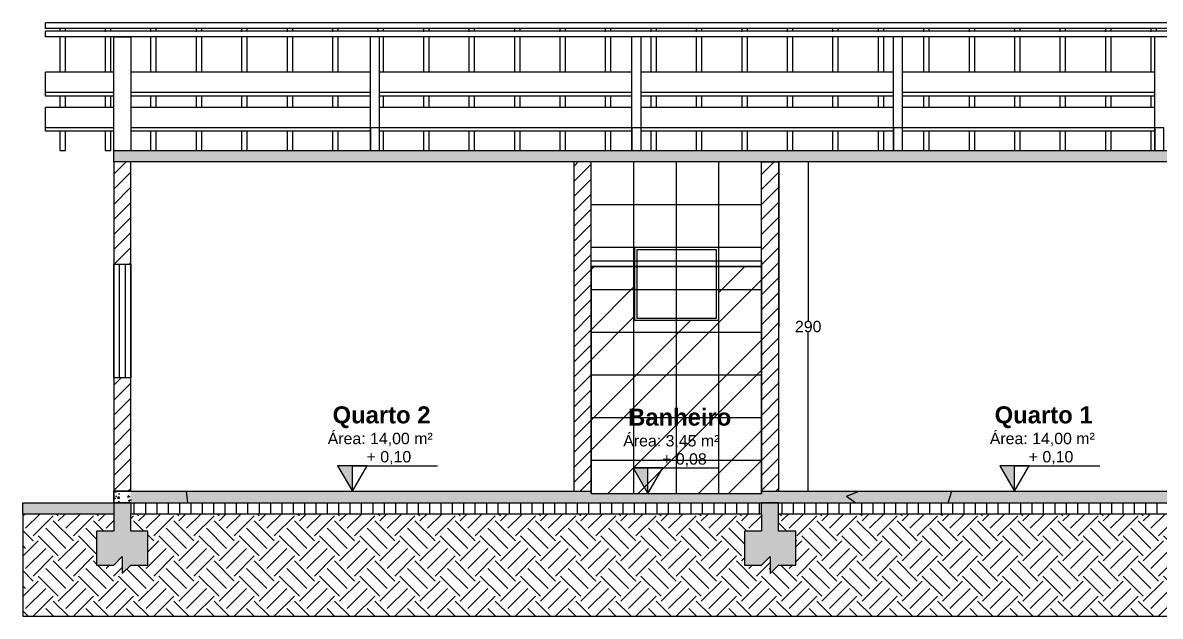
# Model space of a CAD drawing. Header units: inches. Extents: x 0 to 3265, y -67 to 1352.
# Drawn here: x 1582 to 2583, y 788 to 1310 of the extents above; entities that cross this region are included whole.
import ezdxf

# ---------------------------------------------------------------- set-up
doc = ezdxf.new("R2010")
doc.units = ezdxf.units.IN
doc.header["$MEASUREMENT"] = 0
for name, color, linetype in [('Linha estreita', 2, 'Continuous'), ('Linha larga', 5, 'Continuous'), ('Linha média', 1, 'Continuous')]:
    doc.layers.add(name, color=color, linetype=linetype)
doc.styles.get("Standard").update_dxf_attribs({"font": 'arial.ttf'})
doc.dimstyles.get("Standard").update_dxf_attribs({"dimtxt": 0.18, "dimasz": 0.18, "dimexe": 0.18, "dimexo": 0.0625, "dimgap": 0.09, "dimtad": 0, "dimtih": 1, "dimtoh": 1, "dimdec": 4, "dimzin": 0, "dimdsep": 46, "dimtxsty": 'Standard', "dimcen": 0.09, "dimadec": 0, "dimazin": 0, "dimtfac": 1, "dimtdec": 4, "dimtofl": 0, "dimtmove": 0, "dimatfit": 3, "dimfxl": 1, "dimtolj": 1, "dimtzin": 0, "dimarcsym": 0})
pattern_1 = [(50, (0, 788.035), (14.345204, -1.255043), [1.5, -16.5]), (355, (0, 788.035), (-2.77503, 15.04384), [1.2, -13.2]), (100.45144, (1.195, 787.93), (11.57018, 13.7888), [1.274804, -14.02284]), (46.1842, (0, 792.035), (21.34483, -3.31039), [2.25, -24.75]), (96.6356, (1.779, 791.759), (18.69324, 19.48237), [1.9122, -21.03428]), (351.1842, (0, 792.035), (18.69324, 19.48237), [1.8, -19.8]), (21, (2, 791.035), (11.93814, -8.05238), [1.5, -16.5]), (326, (2, 791.035), (4.86631, 14.503), [1.2, -13.2]), (71.45144, (2.995, 790.364), (16.80445, 6.45062), [1.274804, -14.02284]), (37.5, (0, 788.0347), (0.243197, 6.657877), [0, -13.04, 0, -13.4, 0, -13.25]), (7.5, (0, 788.035), (5.26139, 7.888234), [0, -7.64, 0, -12.74, 0, -5.05]), (327.5, (-4.46, 788.0347), (10.676449, -0.451097), [0, -5, 0, -15.6, 0, -20.7]), (317.5, (-6.46, 788.035), (11.663723, 2.0021), [0, -6.5, 0, -10.36, 0, -14.7])]

# ---------------------------------------------------------------- blocks, each defined once
blk = doc.blocks.new('*D6')
at = {"color": 0, "lineweight": -2, "transparency": 16777216}
for p, q in [((2246.9, 1188), (2247, 1188)), ((2246.9, 1187.8), (2246.9, 1043.2)), ((2246.9, 898.2), (2246.9, 1042.8)), ((2246.8, 898), (2246.7, 898))]:
    blk.add_line(p, q, dxfattribs=at)
at = {"color": 0, "transparency": 16777216}
for points in [[(2246.8, 1187.8), (2246.9, 1187.8), (2246.9, 1188)], [(2246.8, 898.2), (2246.9, 898.2), (2246.9, 898)]]:
    blk.add_solid(points, dxfattribs=at)
at = {"layer": 'Defpoints', "color": 0, "transparency": 16777216}
for p in [(2246.9, 1188), (2246.9, 898), (2246.9, 898)]:
    blk.add_point(p, dxfattribs=at)
at = {"color": 0, "transparency": 16777216, "insert": (2246.9, 1043), "char_height": 0.18, "attachment_point": 5}
blk.add_mtext('\\A1;290.0000', dxfattribs=at)
blk = doc.blocks.new('*D7')
at = {"color": 0, "lineweight": -2, "transparency": 16777216}
for p, q in [((2272.9, 1187.8), (2272.9, 1048.2)), ((2273, 1188), (2273.1, 1188)), ((2272.9, 898.2), (2272.9, 1037.8)), ((2246.9, 898), (2273.1, 898))]:
    blk.add_line(p, q, dxfattribs=at)
at = {"color": 0, "transparency": 16777216}
for points in [[(2272.9, 1187.8), (2273, 1187.8), (2272.9, 1188)], [(2272.9, 898.2), (2273, 898.2), (2272.9, 898)]]:
    blk.add_solid(points, dxfattribs=at)
at = {"layer": 'Defpoints', "color": 0, "transparency": 16777216}
for p in [(2272.9, 1188), (2246.9, 898), (2272.9, 898)]:
    blk.add_point(p, dxfattribs=at)
at = {"color": 0, "transparency": 16777216, "insert": (2272.9, 1043), "char_height": 0.18, "attachment_point": 5}
blk.add_mtext('\\A1;{\\H55.556x;290}', dxfattribs=at)

msp = doc.modelspace()

# ---------------------------------------------------------------- hatches: boundary and pattern name
h = msp.add_hatch()
h.set_pattern_fill('AR-CONC', color=256, scale=2)
h.set_pattern_definition(pattern_1)
h.paths.add_polyline_path([(1691.85033, 862.97348), (1676.85033, 862.97348), (1676.85033, 877.97348), (1676.85033, 887.97348), (1661.85033, 887.97348), (1661.85033, 877.97348), (1661.85033, 862.97348), (1646.85033, 862.97348), (1646.85033, 832.97348), (1661.85033, 832.97348), (1669.35033, 840.47348), (1669.35033, 825.47348), (1676.85033, 832.97348), (1691.85033, 832.97348)])
h.paths.add_polyline_path([(2261.85033, 862.97348), (2246.85033, 862.97348), (2246.85033, 877.97348), (2246.85033, 887.97348), (2231.85033, 887.97348), (2231.85033, 877.97348), (2231.85033, 862.97348), (2216.85033, 862.97348), (2216.85033, 832.97348), (2231.85033, 832.97348), (2239.35033, 840.47348), (2239.35033, 825.47348), (2246.85033, 832.97348), (2261.85033, 832.97348)])
h.paths.add_polyline_path([(2826.85033, 862.97348), (2811.85033, 862.97348), (2811.85033, 877.97348), (2811.85033, 887.97348), (2796.85033, 887.97348), (2796.85033, 877.97348), (2796.85033, 862.97348), (2781.85033, 862.97348), (2781.85033, 832.97348), (2796.85033, 832.97348), (2804.35033, 840.47348), (2804.35033, 825.47348), (2811.85033, 832.97348), (2826.85033, 832.97348)])
h.paths.add_polyline_path([(2811.85033, 895.97348), (2661.85033, 895.97348), (2661.85033, 897.97348), (2246.85033, 897.97348), (2231.85033, 897.97348), (2231.85033, 895.97348), (2081.85033, 895.97348), (2081.85033, 897.97348), (2066.85033, 897.97348), (1676.85033, 897.97348), (1676.85033, 887.97348), (2811.85033, 887.97348)])
h.paths.add_polyline_path([(2811.85033, 1197.97348), (1661.85033, 1197.97348), (1661.85033, 1187.97348), (2811.85033, 1187.97348)])
h = msp.add_hatch()
h.set_pattern_fill('ANSI31', color=256, scale=75)
h.set_pattern_definition([(45, (0, 788.035), (-6.629126, 6.629126), [])])
h.paths.add_polyline_path([(1676.85033, 1187.97348), (1661.85033, 1187.97348), (1661.85033, 1097.97348), (1676.85033, 1097.97348)])
h.paths.add_polyline_path([(1676.85033, 997.97348), (1661.85033, 997.97348), (1661.85033, 897.97348), (1676.85033, 897.97348)])
h.paths.add_polyline_path([(2081.85033, 1095.97348), (2081.85033, 1187.97348), (2066.85033, 1187.97348), (2066.85033, 897.97348), (2081.85033, 897.97348)])
h.paths.add_polyline_path([(2246.85033, 1187.97348), (2231.85033, 1187.97348), (2231.85033, 897.97348), (2246.85033, 897.97348)])
h.paths.add_polyline_path([(2661.85033, 1187.97348), (2646.85033, 1187.97348), (2646.85033, 1107.97348), (2661.85033, 1107.97348)])
h = msp.add_hatch()
h.set_pattern_fill('NET', color=256, scale=300)
h.set_pattern_definition([(0, (2081.85, 1187.973), (0, 37.5), []), (90, (2081.85, 1187.973), (-37.5, 2e-15), [])])
h.paths.add_polyline_path([(2231.85033, 1187.97348), (2081.85033, 1187.97348), (2081.85033, 895.97348), (2231.85033, 895.97348), (2231.85033, 897.97348)])
h = msp.add_hatch()
h.set_pattern_fill('ANSI32', color=256, scale=150)
h.set_pattern_definition([(45, (0, 788.035), (-39.7748, 39.7748), []), (45, (26.517, 788.035), (-39.7748, 39.7748), [])])
h.paths.add_polyline_path([(2231.85033, 1095.97348), (2194.18883, 1095.97348), (2194.18883, 1048.52775), (2120.18883, 1048.52775), (2120.18883, 1095.97348), (2081.85033, 1095.97348), (2081.85033, 897.97348), (2081.85033, 895.97348), (2231.85033, 895.97348)])
h = msp.add_hatch(color=256)
h.dxf.hatch_style = 1
h.paths.add_polyline_path([(1871.85033, 920.524), (1858.83078, 920.524), (1871.85033, 897.97348)])
h = msp.add_hatch(color=256)
h.dxf.hatch_style = 1
h.paths.add_polyline_path([(2131.85033, 918.524), (2118.83078, 918.524), (2131.85033, 895.97348)])
h = msp.add_hatch(color=256)
h.dxf.hatch_style = 1
h.paths.add_polyline_path([(2454.35033, 920.524), (2441.33078, 920.524), (2454.35033, 897.97348)])
h = msp.add_hatch()
h.set_pattern_fill('AR-CONC', color=256, scale=150)
h.set_pattern_definition([(50, (0, 788), (1075.9, -94.13), [112.5, -1237.5]), (355, (0, 788), (-208.13, 1128.3), [90, -990]), (100.45, (89.7, 780.2), (867.76, 1034.16), [95.6, -1051.7]), (46.184, (0, 1088), (1600.86, -248.3), [168.75, -1856.25]), (96.636, (133.4, 1067.3), (1402, 1461.2), [143.4, -1577.6]), (351.184, (0, 1088), (1402, 1461.2), [135, -1485]), (21, (150, 1013), (895.36, -603.93), [112.5, -1237.5]), (326, (150, 1013), (364.97, 1087.73), [90, -990]), (71.45, (224.6, 962.7), (1260.33, 483.8), [95.6, -1051.7]), (37.5, (0, 788.03), (18.24, 499.34), [0, -978, 0, -1005, 0, -993.75]), (7.5, (0, 788.03), (394.6, 591.62), [0, -573, 0, -955.5, 0, -378.75]), (327.5, (-334.5, 788.03), (800.734, -33.83), [0, -375, 0, -1170, 0, -1552.5]), (317.5, (-484.5, 788), (874.78, 150.16), [0, -487.5, 0, -777, 0, -1102.5])])
h.paths.add_polyline_path([(2811.85033, 895.97348), (2661.85033, 895.97348), (2661.85033, 897.97348), (2246.85033, 897.97348), (2231.85033, 897.97348), (2231.85033, 895.97348), (2081.85033, 895.97348), (2081.85033, 897.97348), (2066.85033, 897.97348), (1676.85033, 897.97348), (1661.85033, 897.97348), (1661.85033, 887.97348), (2239.35033, 887.97348), (2246.85033, 887.97348), (2811.85033, 887.97348)])
h = msp.add_hatch()
h.set_pattern_fill('AR-CONC', color=256, scale=2)
h.set_pattern_definition(pattern_1)
h.paths.add_polyline_path([(1676.85033, 897.97348), (1661.85033, 897.97348), (1661.85033, 887.97348), (1676.85033, 887.97348)])
h = msp.add_hatch()
h.set_pattern_fill('AR-CONC', color=256, scale=2)
h.set_pattern_definition(pattern_1)
h.paths.add_polyline_path([(1661.85033, 877.97348), (1661.85033, 887.97348), (1581.85033, 887.97348), (1581.85033, 877.97348)])
h.paths.add_polyline_path([(2891.85033, 877.97348), (2891.85033, 887.97348), (2811.85033, 887.97348), (2811.85033, 877.97348)])
h = msp.add_hatch()
h.set_pattern_fill('_USER', color=256, scale=10, angle=90, pattern_type=0)
h.set_pattern_definition([(90, (0, 788.035), (-10, 6e-16), [])])
h.paths.add_polyline_path([(2231.85033, 877.97348), (2231.85033, 887.97348), (1676.85033, 887.97348), (1676.85033, 877.97348)])
h.paths.add_polyline_path([(2246.85033, 887.97348), (2246.85033, 877.97348), (2796.85033, 877.97348), (2796.85033, 887.97348)])
h = msp.add_hatch()
h.set_pattern_fill('EARTH', color=256, scale=100, angle=45)
h.set_pattern_definition([(45, (0, 788.035), (4e-15, 35.35534), [25, -25]), (45, (-6.63, 794.664), (4e-15, 35.35534), [25, -25]), (45, (-13.258, 801.293), (4e-15, 35.35534), [25, -25]), (135, (-13.258, 805.712), (-35.35534, 4e-15), [25, -25]), (135, (-6.63, 812.341), (-35.35534, 4e-15), [25, -25]), (135, (2e-15, 818.97), (-35.35534, 4e-15), [25, -25])])
h.paths.add_polyline_path([(2891.85033, 787.97348), (2891.85033, 877.97348), (2811.85033, 877.97348), (2811.85033, 862.97348), (2826.85033, 862.97348), (2826.85033, 832.97348), (2811.85033, 832.97348), (2804.35033, 825.47348), (2804.35033, 840.47348), (2796.85033, 832.97348), (2781.85033, 832.97348), (2781.85033, 862.97348), (2796.85033, 862.97348), (2796.85033, 877.97348), (2246.85033, 877.97348), (2246.85033, 862.97348), (2261.85033, 862.97348), (2261.85033, 832.97348), (2246.85033, 832.97348), (2239.35033, 825.47348), (2239.35033, 840.47348), (2231.85033, 832.97348), (2216.85033, 832.97348), (2216.85033, 862.97348), (2231.85033, 862.97348), (2231.85033, 877.97348), (1676.85033, 877.97348), (1676.85033, 862.97348), (1691.85033, 862.97348), (1691.85033, 832.97348), (1676.85033, 832.97348), (1669.35033, 825.47348), (1669.35033, 840.47348), (1661.85033, 832.97348), (1646.85033, 832.97348), (1646.85033, 862.97348), (1661.85033, 862.97348), (1661.85033, 877.97348), (1581.85033, 877.97348), (1581.85033, 787.97348)])

# ---------------------------------------------------------------- linework, layer by layer
for p, q in [((1676.85033, 897.97348), (1676.85033, 1187.97348)), ((2081.85033, 1095.97348), (2081.85033, 1100.97348)), ((2081.85033, 1100.97348), (2231.85033, 1100.97348)), ((2231.85033, 1100.97348), (2231.85033, 1095.97348)), ((1871.85033, 897.97348), (1871.85033, 920.524)), ((1871.85033, 920.524), (1946.85033, 920.524)), ((2118.83078, 918.524), (2193.83078, 918.524)), ((2131.85033, 895.97348), (2131.85033, 918.524)), ((2454.35033, 897.97348), (2454.35033, 920.524)), ((2454.35033, 920.524), (2529.35033, 920.524)), ((1846.85033, 897.97348), (1896.85033, 897.97348)), ((2106.85033, 895.97348), (2156.85033, 895.97348)), ((2429.35033, 897.97348), (2479.35033, 897.97348)), ((2231.85033, 877.97348), (2231.85033, 887.97348)), ((2246.85033, 877.97348), (2246.85033, 887.97348))]:
    msp.add_line(p, q)
for points in [[(1661.85033, 1187.97348), (1661.85033, 1197.97348), (2811.85033, 1197.97348), (2811.85033, 1187.97348), (1661.85033, 1187.97348)], [(1661.85033, 887.97348), (2811.85033, 887.97348), (2811.85033, 1187.97348), (1661.85033, 1187.97348), (1661.85033, 887.97348)], [(2066.85033, 897.97348), (2066.85033, 1187.97348)], [(2081.85033, 895.97348), (2081.85033, 1187.97348)], [(2231.85033, 895.97348), (2231.85033, 1187.97348), (2246.85033, 1187.97348), (2246.85033, 897.97348)], [(2192.18883, 1110.52775), (2122.18883, 1110.52775), (2122.18883, 1050.52775), (2192.18883, 1050.52775), (2192.18883, 1110.52775)], [(1661.85033, 997.97348), (1661.85033, 997.97348), (1661.85033, 1097.97348), (1676.85033, 1097.97348), (1676.85033, 997.97348), (1661.85033, 997.97348)], [(1669.35033, 997.97348), (1666.85033, 997.97348), (1666.85033, 1097.97348), (1671.85033, 1097.97348), (1671.85033, 997.97348), (1666.85033, 997.97348)], [(2081.85033, 895.97348), (2081.85033, 1095.97348), (2231.85033, 1095.97348), (2231.85033, 895.97348)], [(2081.85033, 895.97348), (2231.85033, 895.97348), (2231.85033, 1095.97348), (2081.85033, 1095.97348), (2081.85033, 897.97348)], [(1661.85033, 887.97348), (1661.85033, 897.97348), (1676.85033, 897.97348), (2066.85033, 897.97348), (2081.85033, 897.97348), (2081.85033, 895.97348), (2231.85033, 895.97348), (2231.85033, 897.97348), (2246.85033, 897.97348)], [(1676.85033, 897.97348), (1661.85033, 897.97348), (1661.85033, 887.97348), (2239.35033, 887.97348)], [(1676.85033, 887.97348), (1661.85033, 887.97348), (1661.85033, 897.97348), (1676.85033, 897.97348)], [(2246.85033, 897.97348), (2661.85033, 897.97348), (2661.85033, 895.97348), (2811.85033, 895.97348)], [(1581.85033, 877.97348), (1581.85033, 887.97348), (2891.85033, 887.97348), (2891.85033, 877.97348)], [(1661.85033, 887.97348), (1661.85033, 877.97348)], [(1676.85033, 887.97348), (1676.85033, 877.97348)], [(2246.85033, 887.97348), (2231.85033, 887.97348)], [(1581.85033, 787.97348), (2891.85033, 787.97348), (2891.85033, 877.97348), (2811.85033, 877.97348)], [(1661.85033, 877.97348), (1581.85033, 877.97348), (1581.85033, 787.97348)], [(1661.85033, 877.97348), (1661.85033, 862.97348), (1646.85033, 862.97348), (1646.85033, 832.97348), (1661.85033, 832.97348), (1669.35033, 840.47348), (1669.35033, 825.47348), (1676.85033, 832.97348), (1691.85033, 832.97348), (1691.85033, 862.97348), (1676.85033, 862.97348), (1676.85033, 877.97348)], [(2231.85033, 877.97348), (1676.85033, 877.97348)], [(2231.85033, 877.97348), (2231.85033, 862.97348), (2216.85033, 862.97348), (2216.85033, 832.97348), (2231.85033, 832.97348), (2239.35033, 840.47348), (2239.35033, 825.47348), (2246.85033, 832.97348), (2261.85033, 832.97348), (2261.85033, 862.97348), (2246.85033, 862.97348), (2246.85033, 877.97348)], [(2796.85033, 877.97348), (2246.85033, 877.97348)]]:
    msp.add_lwpolyline(points)
for points in [[(2194.18883, 1112.52775), (2120.18883, 1112.52775), (2120.18883, 1048.52775), (2194.18883, 1048.52775)], [(1871.85033, 897.97348), (1884.86988, 920.524), (1858.83078, 920.524)], [(2131.85033, 895.97348), (2144.86988, 918.524), (2118.83078, 918.524)], [(2454.35033, 897.97348), (2467.36988, 920.524), (2441.33078, 920.524)]]:
    msp.add_lwpolyline(points, close=True)
at = {"layer": 'Linha estreita'}
for points in [[(1614.35033, 1305.47348), (1614.35033, 1302.97348)], [(1619.35033, 1302.97348), (1619.35033, 1305.47348), (1614.35033, 1305.47348)], [(1654.35033, 1305.47348), (1654.35033, 1302.97348)], [(1659.35033, 1302.97348), (1659.35033, 1305.47348), (1654.35033, 1305.47348)], [(1694.35033, 1305.47348), (1694.35033, 1302.97348)], [(1699.35033, 1302.97348), (1699.35033, 1305.47348), (1694.35033, 1305.47348)], [(1734.35033, 1305.47348), (1734.35033, 1302.97348)], [(1739.35033, 1302.97348), (1739.35033, 1305.47348), (1734.35033, 1305.47348)], [(1774.35033, 1305.47348), (1774.35033, 1302.97348)], [(1779.35033, 1302.97348), (1779.35033, 1305.47348), (1774.35033, 1305.47348)], [(1814.35033, 1305.47348), (1814.35033, 1302.97348)], [(1819.35033, 1302.97348), (1819.35033, 1305.47348), (1814.35033, 1305.47348)], [(1854.35033, 1305.47348), (1854.35033, 1302.97348)], [(1859.35033, 1302.97348), (1859.35033, 1305.47348), (1854.35033, 1305.47348)], [(1894.35033, 1305.47348), (1894.35033, 1302.97348)], [(1899.35033, 1302.97348), (1899.35033, 1305.47348), (1894.35033, 1305.47348)], [(1934.35033, 1305.47348), (1934.35033, 1302.97348)], [(1939.35033, 1302.97348), (1939.35033, 1305.47348), (1934.35033, 1305.47348)], [(1974.35033, 1305.47348), (1974.35033, 1302.97348)], [(1979.35033, 1302.97348), (1979.35033, 1305.47348), (1974.35033, 1305.47348)], [(2014.35033, 1305.47348), (2014.35033, 1302.97348)], [(2019.35033, 1302.97348), (2019.35033, 1305.47348), (2014.35033, 1305.47348)], [(2054.35033, 1305.47348), (2054.35033, 1302.97348)], [(2059.35033, 1302.97348), (2059.35033, 1305.47348), (2054.35033, 1305.47348)], [(2094.35033, 1305.47348), (2094.35033, 1302.97348)], [(2099.35033, 1302.97348), (2099.35033, 1305.47348), (2094.35033, 1305.47348)], [(2134.35033, 1305.47348), (2134.35033, 1302.97348)], [(2139.35033, 1302.97348), (2139.35033, 1305.47348), (2134.35033, 1305.47348)], [(2174.35033, 1305.47348), (2174.35033, 1302.97348)], [(2179.35033, 1302.97348), (2179.35033, 1305.47348), (2174.35033, 1305.47348)], [(2214.35033, 1305.47348), (2214.35033, 1302.97348)], [(2219.35033, 1302.97348), (2219.35033, 1305.47348), (2214.35033, 1305.47348)], [(2254.35033, 1305.47348), (2254.35033, 1302.97348)], [(2259.35033, 1302.97348), (2259.35033, 1305.47348), (2254.35033, 1305.47348)], [(2294.35033, 1305.47348), (2294.35033, 1302.97348)], [(2299.35033, 1302.97348), (2299.35033, 1305.47348), (2294.35033, 1305.47348)], [(2334.35033, 1305.47348), (2334.35033, 1302.97348)], [(2339.35033, 1302.97348), (2339.35033, 1305.47348), (2334.35033, 1305.47348)], [(2374.35033, 1305.47348), (2374.35033, 1302.97348)], [(2379.35033, 1302.97348), (2379.35033, 1305.47348), (2374.35033, 1305.47348)], [(2414.35033, 1305.47348), (2414.35033, 1302.97348)], [(2419.35033, 1302.97348), (2419.35033, 1305.47348), (2414.35033, 1305.47348)], [(2454.35033, 1305.47348), (2454.35033, 1302.97348)], [(2459.35033, 1302.97348), (2459.35033, 1305.47348), (2454.35033, 1305.47348)], [(2494.35033, 1305.47348), (2494.35033, 1302.97348)], [(2499.35033, 1302.97348), (2499.35033, 1305.47348), (2494.35033, 1305.47348)], [(2534.35033, 1305.47348), (2534.35033, 1302.97348)], [(2539.35033, 1302.97348), (2539.35033, 1305.47348), (2534.35033, 1305.47348)], [(2574.35033, 1305.47348), (2574.35033, 1302.97348)], [(2579.35033, 1302.97348), (2579.35033, 1305.47348), (2574.35033, 1305.47348)], [(1614.35033, 1297.97348), (1614.35033, 1266.97348)], [(1619.35033, 1266.97348), (1619.35033, 1297.97348)], [(1654.35033, 1297.97348), (1654.35033, 1266.97348)], [(1659.35033, 1266.97348), (1659.35033, 1297.97348)], [(1694.35033, 1297.97348), (1694.35033, 1266.97348)], [(1699.35033, 1266.97348), (1699.35033, 1297.97348)], [(1734.35033, 1297.97348), (1734.35033, 1266.97348)], [(1739.35033, 1266.97348), (1739.35033, 1297.97348)], [(1774.35033, 1297.97348), (1774.35033, 1266.97348)], [(1779.35033, 1266.97348), (1779.35033, 1297.97348)], [(1814.35033, 1297.97348), (1814.35033, 1266.97348)], [(1819.35033, 1266.97348), (1819.35033, 1297.97348)], [(1854.35033, 1297.97348), (1854.35033, 1266.97348)], [(1859.35033, 1266.97348), (1859.35033, 1297.97348)], [(1899.35033, 1266.97348), (1899.35033, 1297.97348)], [(1934.35033, 1297.97348), (1934.35033, 1266.97348)], [(1939.35033, 1266.97348), (1939.35033, 1297.97348)], [(1974.35033, 1297.97348), (1974.35033, 1266.97348)], [(1979.35033, 1266.97348), (1979.35033, 1297.97348)], [(2014.35033, 1297.97348), (2014.35033, 1266.97348)], [(2019.35033, 1266.97348), (2019.35033, 1297.97348)], [(2054.35033, 1297.97348), (2054.35033, 1266.97348)], [(2059.35033, 1266.97348), (2059.35033, 1297.97348)], [(2094.35033, 1297.97348), (2094.35033, 1266.97348)], [(2099.35033, 1266.97348), (2099.35033, 1297.97348)], [(2134.35033, 1297.97348), (2134.35033, 1266.97348)], [(2139.35033, 1266.97348), (2139.35033, 1297.97348)], [(2174.35033, 1297.97348), (2174.35033, 1266.97348)], [(2179.35033, 1266.97348), (2179.35033, 1297.97348)], [(2214.35033, 1297.97348), (2214.35033, 1266.97348)], [(2219.35033, 1266.97348), (2219.35033, 1297.97348)], [(2254.35033, 1297.97348), (2254.35033, 1266.97348)], [(2259.35033, 1266.97348), (2259.35033, 1297.97348)], [(2294.35033, 1297.97348), (2294.35033, 1266.97348)], [(2299.35033, 1266.97348), (2299.35033, 1297.97348)], [(2334.35033, 1297.97348), (2334.35033, 1266.97348)], [(2339.35033, 1266.97348), (2339.35033, 1297.97348)], [(2374.35033, 1297.97348), (2374.35033, 1266.97348)], [(2379.35033, 1266.97348), (2379.35033, 1297.97348)], [(2414.35033, 1297.97348), (2414.35033, 1266.97348)], [(2419.35033, 1266.97348), (2419.35033, 1297.97348)], [(2454.35033, 1297.97348), (2454.35033, 1266.97348)], [(2459.35033, 1266.97348), (2459.35033, 1297.97348)], [(2494.35033, 1297.97348), (2494.35033, 1266.97348)], [(2499.35033, 1266.97348), (2499.35033, 1297.97348)], [(2534.35033, 1297.97348), (2534.35033, 1266.97348)], [(2539.35033, 1266.97348), (2539.35033, 1297.97348)], [(2574.35033, 1297.97348), (2574.35033, 1266.97348)], [(1601.85033, 1245.97348), (1601.85033, 1266.97348)], [(1661.85033, 1266.97348), (1601.85033, 1266.97348)], [(1887.85033, 1266.97348), (1676.85033, 1266.97348)], [(2117.85033, 1266.97348), (1895.85033, 1266.97348)], [(2347.85033, 1266.97348), (2125.85033, 1266.97348)], [(2577.85033, 1266.97348), (2355.85033, 1266.97348)], [(1661.85033, 1248.97348), (1601.85033, 1248.97348)], [(1661.85033, 1245.97348), (1601.85033, 1245.97348)], [(1614.35033, 1245.97348), (1614.35033, 1235.97348)], [(1619.35033, 1235.97348), (1619.35033, 1245.97348)], [(1654.35033, 1245.97348), (1654.35033, 1235.97348)], [(1659.35033, 1235.97348), (1659.35033, 1245.97348)], [(1887.85033, 1248.97348), (1676.85033, 1248.97348)], [(1887.85033, 1245.97348), (1676.85033, 1245.97348)], [(1694.35033, 1245.97348), (1694.35033, 1235.97348)], [(1699.35033, 1235.97348), (1699.35033, 1245.97348)], [(1734.35033, 1245.97348), (1734.35033, 1235.97348)], [(1739.35033, 1235.97348), (1739.35033, 1245.97348)], [(1774.35033, 1245.97348), (1774.35033, 1235.97348)], [(1779.35033, 1235.97348), (1779.35033, 1245.97348)], [(1814.35033, 1245.97348), (1814.35033, 1235.97348)], [(1819.35033, 1235.97348), (1819.35033, 1245.97348)], [(1854.35033, 1245.97348), (1854.35033, 1235.97348)], [(1859.35033, 1235.97348), (1859.35033, 1245.97348)], [(2117.85033, 1248.97348), (1895.85033, 1248.97348)], [(2117.85033, 1245.97348), (1895.85033, 1245.97348)], [(1899.35033, 1235.97348), (1899.35033, 1245.97348)], [(1934.35033, 1245.97348), (1934.35033, 1235.97348)], [(1939.35033, 1235.97348), (1939.35033, 1245.97348)], [(1974.35033, 1245.97348), (1974.35033, 1235.97348)], [(1979.35033, 1235.97348), (1979.35033, 1245.97348)], [(2014.35033, 1245.97348), (2014.35033, 1235.97348)], [(2019.35033, 1235.97348), (2019.35033, 1245.97348)], [(2054.35033, 1245.97348), (2054.35033, 1235.97348)], [(2059.35033, 1235.97348), (2059.35033, 1245.97348)], [(2094.35033, 1245.97348), (2094.35033, 1235.97348)], [(2099.35033, 1235.97348), (2099.35033, 1245.97348)], [(2347.85033, 1248.97348), (2125.85033, 1248.97348)], [(2347.85033, 1245.97348), (2125.85033, 1245.97348)], [(2134.35033, 1245.97348), (2134.35033, 1235.97348)], [(2139.35033, 1235.97348), (2139.35033, 1245.97348)], [(2174.35033, 1245.97348), (2174.35033, 1235.97348)], [(2179.35033, 1235.97348), (2179.35033, 1245.97348)], [(2214.35033, 1245.97348), (2214.35033, 1235.97348)], [(2219.35033, 1235.97348), (2219.35033, 1245.97348)], [(2254.35033, 1245.97348), (2254.35033, 1235.97348)], [(2259.35033, 1235.97348), (2259.35033, 1245.97348)], [(2294.35033, 1245.97348), (2294.35033, 1235.97348)], [(2299.35033, 1235.97348), (2299.35033, 1245.97348)], [(2334.35033, 1245.97348), (2334.35033, 1235.97348)], [(2339.35033, 1235.97348), (2339.35033, 1245.97348)], [(2577.85033, 1248.97348), (2355.85033, 1248.97348)], [(2577.85033, 1245.97348), (2355.85033, 1245.97348)], [(2374.35033, 1245.97348), (2374.35033, 1235.97348)], [(2379.35033, 1235.97348), (2379.35033, 1245.97348)], [(2414.35033, 1245.97348), (2414.35033, 1235.97348)], [(2419.35033, 1235.97348), (2419.35033, 1245.97348)], [(2454.35033, 1245.97348), (2454.35033, 1235.97348)], [(2459.35033, 1235.97348), (2459.35033, 1245.97348)], [(2494.35033, 1245.97348), (2494.35033, 1235.97348)], [(2499.35033, 1235.97348), (2499.35033, 1245.97348)], [(2534.35033, 1245.97348), (2534.35033, 1235.97348)], [(2539.35033, 1235.97348), (2539.35033, 1245.97348)], [(2574.35033, 1245.97348), (2574.35033, 1235.97348)], [(1601.85033, 1214.97348), (1601.85033, 1235.97348)], [(1661.85033, 1235.97348), (1601.85033, 1235.97348)], [(1887.85033, 1235.97348), (1676.85033, 1235.97348)], [(2117.85033, 1235.97348), (1895.85033, 1235.97348)], [(2347.85033, 1235.97348), (2125.85033, 1235.97348)], [(2577.85033, 1235.97348), (2355.85033, 1235.97348)], [(1661.85033, 1217.97348), (1601.85033, 1217.97348)], [(1661.85033, 1214.97348), (1601.85033, 1214.97348)], [(1614.35033, 1214.97348), (1614.35033, 1197.97348), (1619.35033, 1197.97348), (1619.35033, 1214.97348)], [(1654.35033, 1214.97348), (1654.35033, 1197.97348), (1659.35033, 1197.97348), (1659.35033, 1214.97348)], [(1887.85033, 1217.97348), (1676.85033, 1217.97348)], [(1887.85033, 1214.97348), (1676.85033, 1214.97348)], [(1694.35033, 1214.97348), (1694.35033, 1197.97348), (1699.35033, 1197.97348), (1699.35033, 1214.97348)], [(1734.35033, 1214.97348), (1734.35033, 1197.97348), (1739.35033, 1197.97348), (1739.35033, 1214.97348)], [(1774.35033, 1214.97348), (1774.35033, 1197.97348), (1779.35033, 1197.97348), (1779.35033, 1214.97348)], [(1814.35033, 1214.97348), (1814.35033, 1197.97348), (1819.35033, 1197.97348), (1819.35033, 1214.97348)], [(1854.35033, 1214.97348), (1854.35033, 1197.97348), (1859.35033, 1197.97348), (1859.35033, 1214.97348)], [(2117.85033, 1217.97348), (1895.85033, 1217.97348)], [(2117.85033, 1214.97348), (1895.85033, 1214.97348)], [(1895.85033, 1197.97348), (1899.35033, 1197.97348), (1899.35033, 1214.97348)], [(1934.35033, 1214.97348), (1934.35033, 1197.97348), (1939.35033, 1197.97348), (1939.35033, 1214.97348)], [(1974.35033, 1214.97348), (1974.35033, 1197.97348), (1979.35033, 1197.97348), (1979.35033, 1214.97348)], [(2014.35033, 1214.97348), (2014.35033, 1197.97348), (2019.35033, 1197.97348), (2019.35033, 1214.97348)], [(2054.35033, 1214.97348), (2054.35033, 1197.97348), (2059.35033, 1197.97348), (2059.35033, 1214.97348)], [(2094.35033, 1214.97348), (2094.35033, 1197.97348), (2099.35033, 1197.97348), (2099.35033, 1214.97348)], [(2347.85033, 1217.97348), (2125.85033, 1217.97348)], [(2347.85033, 1214.97348), (2125.85033, 1214.97348)], [(2134.35033, 1214.97348), (2134.35033, 1197.97348), (2139.35033, 1197.97348), (2139.35033, 1214.97348)], [(2174.35033, 1214.97348), (2174.35033, 1197.97348), (2179.35033, 1197.97348), (2179.35033, 1214.97348)], [(2214.35033, 1214.97348), (2214.35033, 1197.97348), (2219.35033, 1197.97348), (2219.35033, 1214.97348)], [(2254.35033, 1214.97348), (2254.35033, 1197.97348), (2259.35033, 1197.97348), (2259.35033, 1214.97348)], [(2294.35033, 1214.97348), (2294.35033, 1197.97348), (2299.35033, 1197.97348), (2299.35033, 1214.97348)], [(2334.35033, 1214.97348), (2334.35033, 1197.97348), (2339.35033, 1197.97348), (2339.35033, 1214.97348)], [(2577.85033, 1217.97348), (2355.85033, 1217.97348)], [(2577.85033, 1214.97348), (2355.85033, 1214.97348)], [(2374.35033, 1214.97348), (2374.35033, 1197.97348), (2379.35033, 1197.97348), (2379.35033, 1214.97348)], [(2414.35033, 1214.97348), (2414.35033, 1197.97348), (2419.35033, 1197.97348), (2419.35033, 1214.97348)], [(2454.35033, 1214.97348), (2454.35033, 1197.97348), (2459.35033, 1197.97348), (2459.35033, 1214.97348)], [(2494.35033, 1214.97348), (2494.35033, 1197.97348), (2499.35033, 1197.97348), (2499.35033, 1214.97348)], [(2534.35033, 1214.97348), (2534.35033, 1197.97348), (2539.35033, 1197.97348), (2539.35033, 1214.97348)], [(2574.35033, 1214.97348), (2574.35033, 1197.97348), (2577.85033, 1197.97348)]]:
    msp.add_lwpolyline(points, dxfattribs=at)
for p in [(1654.35033, 1302.97348), (1694.35033, 1302.97348), (1734.35033, 1302.97348), (1774.35033, 1302.97348), (1814.35033, 1302.97348), (1854.35033, 1302.97348), (1894.35033, 1302.97348), (1934.35033, 1302.97348), (1974.35033, 1302.97348), (2014.35033, 1302.97348), (2054.35033, 1302.97348), (2094.35033, 1302.97348), (2134.35033, 1302.97348), (2174.35033, 1302.97348), (2214.35033, 1302.97348), (2254.35033, 1302.97348), (2254.35033, 1302.97348), (2294.35033, 1302.97348), (2294.35033, 1302.97348), (2334.35033, 1302.97348), (2334.35033, 1302.97348), (2374.35033, 1302.97348), (2374.35033, 1302.97348), (2414.35033, 1302.97348), (2414.35033, 1302.97348), (2454.35033, 1302.97348), (2454.35033, 1302.97348), (2494.35033, 1302.97348), (2494.35033, 1302.97348), (2534.35033, 1302.97348), (2534.35033, 1302.97348), (2574.35033, 1302.97348), (2574.35033, 1302.97348), (2134.35033, 1197.97348), (2351.85033, 1197.97348)]:
    msp.add_point(p, dxfattribs=at)
at = {"layer": 'Linha larga'}
for points in [[(1661.85033, 1197.97348), (1661.85033, 1297.97348), (1676.85033, 1297.97348), (1676.85033, 1197.97348)], [(1676.85033, 1297.97348), (1661.85033, 1297.97348)]]:
    msp.add_lwpolyline(points, dxfattribs=at)
at = {"layer": 'Linha média'}
for points in [[(2871.85033, 1310.47348), (1601.85033, 1310.47348)], [(1601.85033, 1305.47348), (1601.85033, 1310.47348)], [(2871.85033, 1305.47348), (1601.85033, 1305.47348)], [(2871.85033, 1302.97348), (1601.85033, 1302.97348)], [(1601.85033, 1297.97348), (1601.85033, 1302.97348)], [(2871.85033, 1297.97348), (1601.85033, 1297.97348)], [(1887.85033, 1197.97348), (1887.85033, 1297.97348)], [(1895.85033, 1197.97348), (1895.85033, 1297.97348)], [(2117.85033, 1197.97348), (2117.85033, 1297.97348)], [(2125.85033, 1197.97348), (2125.85033, 1297.97348)], [(2347.85033, 1197.97348), (2347.85033, 1297.97348)], [(2355.85033, 1197.97348), (2355.85033, 1297.97348)], [(2577.85033, 1197.97348), (2577.85033, 1297.97348)], [(1895.85033, 1197.97348), (1895.85033, 1217.97348), (1887.85033, 1217.97348), (1887.85033, 1197.97348), (1895.85033, 1197.97348)], [(2125.85033, 1197.97348), (2125.85033, 1217.97348), (2117.85033, 1217.97348), (2117.85033, 1197.97348), (2125.85033, 1197.97348)], [(2355.85033, 1197.97348), (2355.85033, 1217.97348), (2347.85033, 1217.97348), (2347.85033, 1197.97348), (2355.85033, 1197.97348)], [(2585.85033, 1197.97348), (2585.85033, 1217.97348), (2577.85033, 1217.97348), (2577.85033, 1197.97348), (2585.85033, 1197.97348)]]:
    msp.add_lwpolyline(points, dxfattribs=at)

# ---------------------------------------------------------------- texts
at = {"attachment_point": 1}
for s, width, insert, char_height in [('{\\fArial|b1|i0|c0|p34;Quarto 2}', 93.2642948, (1854.43172, 972.77974), 15), ('{\\fArial|b1|i0|c0|p34;Banheiro}', 93.2642948, (2114.43172, 970.77974), 15), ('{\\fArial|b1|i0|c0|p34;Quarto 1}', 93.2642948, (2436.93172, 972.77974), 15), ('Área: 14,00 m²', 99.4001021, (1850.13664, 949.4793), 10), ('Área: 14,00 m²', 99.4001021, (2432.63664, 949.4793), 10), ('Área: 3,45 m²', 99.4001021, (2110.13664, 947.4793), 10), ('\\pi-30,l40,t40;+ 0,10', 71.0483032, (1874.38299, 933.43884), 10), ('\\pi-30,l40,t40;+ 0,08', 71.0483032, (2134.38299, 931.43884), 10), ('\\pi-30,l40,t40;+ 0,10', 71.0483032, (2456.88299, 933.43884), 10)]:
    msp.add_mtext_dynamic_manual_height_columns(s, width=width, gutter_width=1, heights=[0], dxfattribs=dict(at, insert=insert, char_height=char_height))

# ---------------------------------------------------------------- dimensions: what is measured, and where the dimension line sits
dim = msp.add_linear_dim(base=(2246.85033, 897.97348), p1=(2246.85033, 1187.97348), p2=(2246.85033, 897.97348), angle=90, dimstyle='Standard')
dim.commit()
dim.dimension.update_dxf_attribs({"geometry": '*D6', "text_midpoint": (2246.85033, 1042.97348)})
dim = msp.add_linear_dim(base=(2272.92122, 897.97348), p1=(2272.92122, 1187.97348), p2=(2246.85033, 897.97348), angle=90, text='{\\H55.556x;290}', dimstyle='Standard')
dim.commit()
dim.dimension.update_dxf_attribs({"geometry": '*D7', "text_midpoint": (2272.92122, 1042.97348)})

doc.saveas('drawing.dxf')
